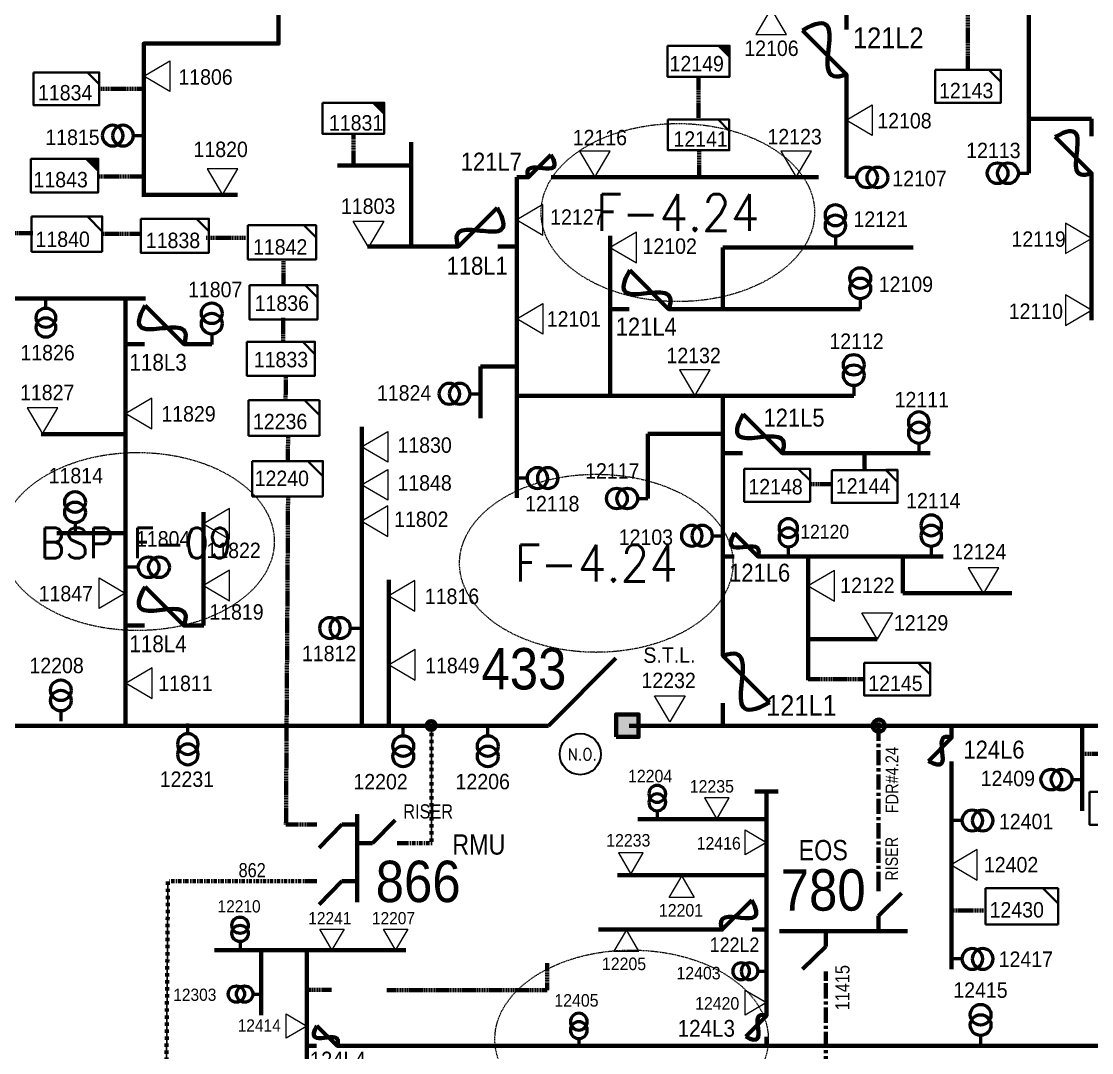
# Model space of a CAD drawing. Header units: metres. Extents: x 65984 to 144644, y -19036 to 23726.
# Drawn here: x 116547.6 to 116806.1, y 20423.1 to 20672.1 of the extents above; entities that cross this region are included whole.
import ezdxf
from ezdxf.enums import TextEntityAlignment as Align

# ---------------------------------------------------------------- set-up
doc = ezdxf.new("R2010")
doc.units = ezdxf.units.M
doc.header["$MEASUREMENT"] = 0
for name, pattern in [('( Center )', [2, 1.25, -0.25, 0.25, -0.25]), ('DGN Style 3', [0.013877, 0, -0.013877]), ('DGN Style 4', [1.6, 0.8, -0.4, 0, -0.4])]:
    doc.linetypes.add(name, pattern=pattern)
doc.layers.get('0').update_dxf_attribs({"color": 95, "lineweight": 40})
for name, color, linetype, lineweight in [('ABS', 7, 'Continuous', 40), ('ABS NUMBER', 112, 'Continuous', 30), ('d_eos', 111, 'Continuous', 40), ('d_eos no', 121, 'Continuous', 40), ('d_fco', 5, 'Continuous', 40), ('d_fco text', 95, 'Continuous', 40), ('d_oh branch', 94, 'Continuous', 40), ('d_switch', 95, 'Continuous', 40), ('d_tf', 1, 'Continuous', 40), ('d_tf no', 6, 'Continuous', 40), ('d_tf_200', 1, 'Continuous', 40), ('d_ug cable', 95, 'Continuous', 40), ('d_ug main line', 95, 'Continuous', 40), ('d_ug tf', 1, 'Continuous', 40), ('d_unit sub', 7, 'Continuous', 40), ('fedr no', 95, 'Continuous', 40), ('Level 37', 7, 'Continuous', 0), ('O H MAIN FEEDER', 4, 'Continuous', 100), ('SW N O', 114, 'Continuous', 30)]:
    doc.layers.add(name, color=color, linetype=linetype, lineweight=lineweight)
doc.styles.add('Style-Arial', font='arial.ttf')
doc.styles.add('Style-ENGINEERING', font='ENGINEERING.shx')
doc.styles.add('Style-msdefault', font='msdefault.shx')
doc.styles.add('Style-STANDARD', font='STANDARD.shx')

# ---------------------------------------------------------------- blocks, each defined once
blk = doc.blocks.new('TFU_6')
at = {"layer": 'd_tf_200', "color": 11, "linetype": 'Continuous', "lineweight": 53}
blk.add_line((0, 10), (0, 0), dxfattribs=at)
at = {"layer": 'd_tf_200', "color": 11, "linetype": 'Continuous', "lineweight": 53, "extrusion": (0, 0, -1)}
for centre in [(0, 30), (0, 20)]:
    blk.add_circle(centre, 10, dxfattribs=at)
blk = doc.blocks.new('TFU_11')
at = {"layer": 'd_tf_200', "color": 251, "linetype": 'Continuous', "lineweight": 53}
blk.add_line((0, 10), (0, 0), dxfattribs=at)
for centre in [(0, 30), (0, 20)]:
    blk.add_circle(centre, 10, dxfattribs=at)
blk = doc.blocks.new('TFU_15')
at = {"layer": 'd_tf_200', "color": 194, "linetype": 'Continuous', "lineweight": 53}
blk.add_line((0, 10), (0, 0), dxfattribs=at)
at = {"layer": 'd_tf_200', "color": 194, "linetype": 'Continuous', "lineweight": 53, "extrusion": (0, 0, -1)}
for centre in [(0, 30), (0, 20)]:
    blk.add_circle(centre, 10, dxfattribs=at)
blk = doc.blocks.new('TFU_18')
at = {"layer": 'd_tf_200', "color": 134, "linetype": 'Continuous', "lineweight": 53}
blk.add_line((0, 10), (0, 0), dxfattribs=at)
for centre in [(0, 30), (0, 20)]:
    blk.add_circle(centre, 10, dxfattribs=at)
blk = doc.blocks.new('TFU_13')
at = {"layer": 'd_tf_200', "color": 234, "linetype": 'Continuous', "lineweight": 53}
blk.add_line((0, 10), (0, 0), dxfattribs=at)
at = {"layer": 'd_tf_200', "color": 234, "linetype": 'Continuous', "lineweight": 53, "extrusion": (0, 0, -1)}
for centre in [(0, 30), (0, 20)]:
    blk.add_circle(centre, 10, dxfattribs=at)
blk = doc.blocks.new('TF_8')
at = {"color": 0, "linetype": 'ByBlock', "lineweight": -2}
blk.add_line((6.3, 4.95), (9.9, 1.35), dxfattribs=at)
blk.add_3dface([(-10.1, 4.95), (9.9, 4.95), (9.9, -5.05), (-10.1, -5.05)], dxfattribs=at)
blk = doc.blocks.new('ABS2_1_1')
at = {"color": 0, "linetype": 'ByBlock', "lineweight": -2, "ltscale": 500}
for q in [(-29900, 43500), (0, 0)]:
    blk.add_line((0, 13600), q, dxfattribs=at)
at = {"color": 0, "linetype": 'ByBlock', "lineweight": -2, "ltscale": 500, "flags": 128}
for points in [[(5000, 43600), (-5000, 43600), (-5000, 53600), (5000, 53600)], [(3791, 49653), (3791, 49653), (3791, 49653)]]:
    blk.add_lwpolyline(points, close=True, dxfattribs=at)
at = {"color": 0, "linetype": 'ByBlock', "lineweight": -2, "ltscale": 500}
for points in [[(5000, 43600), (-5000, 43600), (5000, 53600), (-5000, 53600)], [(3791, 49653), (3791, 49653), (3791, 49653)]]:
    blk.add_solid(points, dxfattribs=at)
blk = doc.blocks.new('*U681')
at = {"layer": 'd_fco', "color": 251, "linetype": 'Continuous', "lineweight": 100}
blk.add_line((-4.6, 4.21), (-10.13, 4.21), dxfattribs=at)
at = {"layer": 'd_fco', "color": 251, "linetype": 'Continuous', "lineweight": 100, "flags": 128}
blk.add_lwpolyline([(13.02, 4.21), (7.07, 4.21), (-4.4, -7.26)], dxfattribs=at)
at = {"layer": 'd_fco', "color": 251, "linetype": 'Continuous', "lineweight": 100}
blk.add_open_spline([(-4.4, -7.26), (-13, 7.69), (11.58, -7.67), (7.07, 4.21)], degree=3, dxfattribs=at)
blk = doc.blocks.new('*U690')
at = {"layer": 'd_eos', "color": 7, "linetype": 'Continuous', "lineweight": 211, "ltscale": 0.54966}
for p, q in [((8.43, 12.09), (8.43, 14.91)), ((8.43, 4.64), (15.43, 11.44)), ((8.43, 0), (8.43, 4.64)), ((22.32, -0.01), (-16.15, 0)), ((-7.43, 0), (-7.43, -4.65)), ((-7.43, -4.65), (-14.43, -11.45)), ((-7.43, -12.1), (-7.43, -14.92))]:
    blk.add_line(p, q, dxfattribs=at)
blk = doc.blocks.new('*U691')
at = {"layer": 'd_unit sub', "color": 134, "linetype": 'Continuous', "lineweight": 40}
for p, q in [((-9.2, 4.61), (9.19, 4.61)), ((-9.2, -4.58), (-9.2, 4.61)), ((9.19, 0.73), (5.31, 4.61)), ((5.97, 4.61), (9.19, 4.61)), ((9.19, 4.61), (9.19, 1.4)), ((9.19, 4.61), (9.19, -4.58)), ((9.19, -4.58), (-9.2, -4.58))]:
    blk.add_line(p, q, dxfattribs=at)
blk = doc.blocks.new('*U694')
at = {"layer": 'd_fco', "color": 194, "linetype": 'Continuous', "lineweight": 100}
blk.add_line((-4.6, 4.21), (-10.13, 4.21), dxfattribs=at)
at = {"layer": 'd_fco', "color": 194, "linetype": 'Continuous', "lineweight": 100, "flags": 128}
blk.add_lwpolyline([(13.02, 4.21), (7.07, 4.21), (-4.4, -7.26)], dxfattribs=at)
at = {"layer": 'd_fco', "color": 194, "linetype": 'Continuous', "lineweight": 100}
blk.add_open_spline([(-4.4, -7.26), (-13, 7.69), (11.58, -7.67), (7.07, 4.21)], degree=3, dxfattribs=at)
blk = doc.blocks.new('FUSE01')
at = {"color": 0, "linetype": 'ByBlock', "lineweight": -2}
blk.add_line((0, -17.15), (0, -22.55), dxfattribs=at)
at = {"color": 0, "linetype": 'ByBlock', "lineweight": -2, "flags": 128}
blk.add_lwpolyline([(0, 0.05), (0, -5.75), (-11.2, -16.95)], dxfattribs=at)
at = {"color": 0, "linetype": 'ByBlock', "lineweight": -2}
blk.add_open_spline([(-11.2, -16.95), (3.4, -25.35), (-11.6, -1.35), (0, -5.75)], degree=3, dxfattribs=at)
blk = doc.blocks.new('*U700')
at = {"layer": 'd_unit sub', "color": 194, "linetype": 'Continuous', "lineweight": 40}
for p, q in [((-9.2, 4.61), (9.19, 4.61)), ((-9.2, -4.58), (-9.2, 4.61)), ((9.19, 0.73), (5.31, 4.61)), ((5.97, 4.61), (9.19, 4.61)), ((9.19, 4.61), (9.19, 1.4)), ((9.19, 4.61), (9.19, -4.58)), ((9.19, -4.58), (-9.2, -4.58))]:
    blk.add_line(p, q, dxfattribs=at)
blk = doc.blocks.new('*U892')
at = {"layer": 'SW N O', "color": 3}
blk.add_circle((0, 0.01), 16.84, dxfattribs=at)
at = {"layer": 'SW N O', "color": 3, "style": 'Style-STANDARD'}
blk.add_text('N.O.', height=9.6, dxfattribs=at).set_placement((1.68, -0.17), align=Align.MIDDLE_CENTER)
blk = doc.blocks.new('exist.us-1000kva')
at = {"color": 0, "linetype": 'ByBlock', "lineweight": -2, "flags": 128}
blk.add_lwpolyline([(39.99, 12.92), (32.8, 20), (40, 20)], close=True, dxfattribs=at)
at = {"color": 0, "linetype": 'ByBlock', "lineweight": -2, "extrusion": (0, 0, -1)}
blk.add_solid([(-39.99, 12.92), (-32.8, 20), (-40, 20)], dxfattribs=at)
at = {"color": 0, "linetype": 'ByBlock', "lineweight": -2, "xscale": 2, "yscale": 2}
blk.add_blockref('TF_8', (20.2, 10.1), dxfattribs=at)
blk = doc.blocks.new('TRA1_50')
at = {"layer": 'd_tf', "color": 194, "linetype": 'Continuous', "lineweight": 0, "ltscale": 0.000372147, "flags": 128}
blk.add_lwpolyline([(10, -16.98), (0, 0.02), (-10, -16.98)], close=True, dxfattribs=at)
blk = doc.blocks.new('TRA1_49')
at = {"layer": 'd_tf', "color": 194, "linetype": 'Continuous', "lineweight": 0, "ltscale": 0.000372147, "xscale": 1.000046566207833, "yscale": 1.000046566207833, "zscale": 1.000046566207833, "rotation": 180}
blk.add_blockref('TRA1_50', (0, 0), dxfattribs=at)
blk = doc.blocks.new('TRA1_44')
at = {"layer": 'd_tf', "color": 134, "linetype": 'Continuous', "lineweight": 0, "ltscale": 0.000372147, "flags": 128}
blk.add_lwpolyline([(10, -16.98), (0, 0.02), (-10, -16.98)], close=True, dxfattribs=at)
blk = doc.blocks.new('TRA1_43')
at = {"layer": 'd_tf', "color": 134, "linetype": 'Continuous', "lineweight": 0, "ltscale": 0.000372147, "xscale": 1.000046566207833, "yscale": 1.000046566207833, "zscale": 1.000046566207833, "rotation": 180}
blk.add_blockref('TRA1_44', (0, 0), dxfattribs=at)
blk = doc.blocks.new('TRA1_42')
at = {"layer": 'd_tf', "color": 134, "linetype": 'Continuous', "lineweight": 0, "ltscale": 0.000371982, "flags": 128}
blk.add_lwpolyline([(10, -17.02), (0, -0.02), (-10, -17.02)], close=True, dxfattribs=at)
blk = doc.blocks.new('TRA1_41')
at = {"layer": 'd_tf', "color": 134, "linetype": 'Continuous', "lineweight": 0, "ltscale": 0.000371982, "xscale": 1.000046566207834, "yscale": 1.000046566207834, "zscale": 1.000046566207834, "rotation": 180}
blk.add_blockref('TRA1_42', (0, 0), dxfattribs=at)
blk = doc.blocks.new('TRA1_52')
at = {"layer": 'd_tf', "color": 194, "linetype": 'Continuous', "lineweight": 0, "ltscale": 0.000371982, "extrusion": (0, 0, -1), "flags": 128}
blk.add_lwpolyline([(-10, -17.02), (0, -0.02), (10, -17.02)], close=True, dxfattribs=at)
blk = doc.blocks.new('TRA1_51')
at = {"layer": 'd_tf', "color": 194, "linetype": 'Continuous', "lineweight": 0, "ltscale": 0.000371982, "xscale": 1.000046566207834, "yscale": 1.000046566207834, "zscale": 1.000046566207834, "rotation": 180}
blk.add_blockref('TRA1_52', (0, 0), dxfattribs=at)
blk = doc.blocks.new('TRA1_62')
at = {"layer": 'd_tf', "color": 251, "linetype": 'Continuous', "lineweight": 0, "ltscale": 0.000371982, "flags": 128}
blk.add_lwpolyline([(10, -17.02), (0, -0.02), (-10, -17.02)], close=True, dxfattribs=at)
blk = doc.blocks.new('TRA1_61')
at = {"layer": 'd_tf', "color": 251, "linetype": 'Continuous', "lineweight": 0, "ltscale": 0.000371982, "xscale": 1.000046566207834, "yscale": 1.000046566207834, "zscale": 1.000046566207834, "rotation": 180}
blk.add_blockref('TRA1_62', (0, 0), dxfattribs=at)
blk = doc.blocks.new('TRA1_64')
at = {"layer": 'd_tf', "color": 251, "linetype": 'Continuous', "lineweight": 0, "ltscale": 0.000372147, "flags": 128}
blk.add_lwpolyline([(9.98, -16.98), (-0.02, 0.02), (-10.02, -16.98)], close=True, dxfattribs=at)
blk = doc.blocks.new('TRA1_63')
at = {"layer": 'd_tf', "color": 251, "linetype": 'Continuous', "lineweight": 0, "ltscale": 0.000372147, "xscale": 1.000046566207833, "yscale": 1.000046566207833, "zscale": 1.000046566207833, "rotation": 180}
blk.add_blockref('TRA1_64', (0, 0), dxfattribs=at)
blk = doc.blocks.new('*U1560')
at = {"layer": 'd_unit sub', "color": 194, "linetype": 'Continuous', "lineweight": 40, "flags": 128}
blk.add_lwpolyline([(5.07, 3.99), (7.93, 3.99), (7.93, 1.13)], close=True, dxfattribs=at)
at = {"layer": 'd_unit sub', "color": 194, "linetype": 'Continuous', "lineweight": 40, "xscale": 0.7946313405145355, "yscale": 0.7946313405145355, "zscale": 0.3973156702572678, "rotation": 359.9999999999999}
blk.add_blockref('TF_8', (0.07, 0.05), dxfattribs=at)
blk = doc.blocks.new('TRA1_672')
at = {"layer": 'd_tf', "color": 11, "linetype": 'Continuous', "lineweight": 0, "ltscale": 0.000325674, "flags": 128}
blk.add_lwpolyline([(10.06, -16.98), (0.06, 0.02), (-9.94, -16.98)], close=True, dxfattribs=at)
blk = doc.blocks.new('TRA1_671')
at = {"layer": 'd_tf', "color": 11, "linetype": 'Continuous', "lineweight": 0, "ltscale": 0.000325674, "xscale": 1.000046566207833, "yscale": 1.000046566207833, "zscale": 1.000046566207833, "rotation": 180}
blk.add_blockref('TRA1_672', (0, 0), dxfattribs=at)
blk = doc.blocks.new('TRA1_674')
at = {"layer": 'd_tf', "color": 11, "linetype": 'Continuous', "lineweight": 0, "ltscale": 0.000320765, "extrusion": (0, 0, -1), "flags": 128}
blk.add_lwpolyline([(-9.98, -16.98), (0.02, 0.02), (10.02, -16.98)], close=True, dxfattribs=at)
blk = doc.blocks.new('TRA1_673')
at = {"layer": 'd_tf', "color": 11, "linetype": 'Continuous', "lineweight": 0, "ltscale": 0.000320765, "xscale": 1.000046566207833, "yscale": 1.000046566207833, "zscale": 1.000046566207833, "rotation": 180}
blk.add_blockref('TRA1_674', (0, 0), dxfattribs=at)
blk = doc.blocks.new('TRA1_676')
at = {"layer": 'd_tf', "color": 11, "linetype": 'Continuous', "lineweight": 0, "ltscale": 0.000320765, "extrusion": (0, 0, -1), "flags": 128}
blk.add_lwpolyline([(-10, -16.98), (0, 0.02), (10, -16.98)], close=True, dxfattribs=at)
blk = doc.blocks.new('TRA1_675')
at = {"layer": 'd_tf', "color": 11, "linetype": 'Continuous', "lineweight": 0, "ltscale": 0.000320765, "xscale": 1.000046566207833, "yscale": 1.000046566207833, "zscale": 1.000046566207833, "rotation": 180}
blk.add_blockref('TRA1_676', (0, 0), dxfattribs=at)
blk = doc.blocks.new('*U2374')
at = {"layer": 'd_unit sub', "color": 134, "linetype": 'Continuous', "lineweight": 40}
for p, q in [((-9.2, 4.59), (9.19, 4.59)), ((-9.2, -4.6), (-9.2, 4.59)), ((9.19, 0.71), (5.31, 4.59)), ((5.97, 4.59), (9.19, 4.59)), ((9.19, 4.59), (9.19, 1.38)), ((9.19, 4.59), (9.19, -4.6)), ((9.19, -4.6), (-9.2, -4.6))]:
    blk.add_line(p, q, dxfattribs=at)
at = {"layer": 'd_unit sub', "color": 134, "linetype": 'Continuous', "lineweight": 40, "flags": 128}
blk.add_lwpolyline([(9.19, 0.71), (9.19, 4.59), (5.31, 4.59)], close=True, dxfattribs=at)

msp = doc.modelspace()

# ---------------------------------------------------------------- linework, layer by layer
at = {"layer": 'd_eos', "color": 7, "linetype": 'Continuous', "lineweight": 211, "ltscale": 0.54966}
for p, q in [((116628.7, 20459.38), (116628.7, 20480.61)), ((116619, 20478.12), (116616.74, 20478.12)), ((116624.97, 20478.12), (116619.52, 20472.5)), ((116628.7, 20478.12), (116624.97, 20478.12)), ((116632.42, 20473.62), (116637.87, 20479.23)), ((116628.7, 20473.62), (116632.42, 20473.62)), ((116638.39, 20473.62), (116640.65, 20473.62)), ((116619, 20464.43), (116616.74, 20464.43)), ((116624.97, 20464.43), (116619.52, 20458.82)), ((116628.7, 20464.43), (116624.97, 20464.43))]:
    msp.add_line(p, q, dxfattribs=at)
at = {"layer": 'd_oh branch', "color": 251, "linetype": 'Continuous', "lineweight": 100}
for p, q in [((116790.89, 20675.28), (116790.89, 20635.42)), ((116746.87, 20634.39), (116746.87, 20657.12)), ((116790.89, 20648.56), (116806.07, 20648.56)), ((116806.07, 20632.33), (116806.07, 20599.94)), ((116576.69, 20630.18), (116599.81, 20630.18))]:
    msp.add_line(p, q, dxfattribs=at)
at = {"layer": 'd_oh branch', "color": 194, "linetype": 'Continuous', "lineweight": 100}
for p, q in [((116641.74, 20642.95), (116641.74, 20617.72)), ((116641.74, 20637.28), (116623.99, 20637.28)), ((116667.26, 20557.06), (116667.26, 20634.44)), ((116740.15, 20634.44), (116678.01, 20634.44)), ((116689.84, 20581.64), (116689.84, 20620.27)), ((116649.12, 20617.72), (116631.22, 20617.72)), ((116717.03, 20602.6), (116717.03, 20617.46)), ((116717.03, 20617.46), (116763.03, 20617.46)), ((116707.46, 20602.6), (116750.21, 20602.6)), ((116667.26, 20588.72), (116658.47, 20588.72)), ((116658.47, 20588.72), (116658.47, 20576.26)), ((116748.65, 20581.64), (116667.26, 20581.64)), ((116717.03, 20581.64), (116717.03, 20521.45)), ((116698.93, 20572.52), (116698.93, 20556.87)), ((116717.03, 20572.52), (116698.93, 20572.52)), ((116735.82, 20567.83), (116767.11, 20567.83)), ((116726.9, 20542.87), (116770.25, 20542.87)), ((116737.66, 20542.87), (116737.66, 20513)), ((116760.49, 20542.87), (116760.49, 20534)), ((116760.49, 20534), (116786.83, 20534)), ((116737.66, 20522.93), (116754.28, 20522.93)), ((116803.82, 20502), (116803.82, 20481.45)), ((116772.28, 20492.57), (116772.28, 20443.23))]:
    msp.add_line(p, q, dxfattribs=at)
at = {"layer": 'd_oh branch', "color": 134, "linetype": 'Continuous', "lineweight": 100}
for p, q in [((116577.61, 20605.2), (116545.82, 20605.2)), ((116572.8, 20605.2), (116572.8, 20502)), ((116593.6, 20594.14), (116590.97, 20594.14)), ((116629.8, 20574.17), (116629.8, 20501.9)), ((116552.37, 20572.38), (116572.8, 20572.38)), ((116591.62, 20553.59), (116591.62, 20526.16)), ((116556.17, 20548.52), (116572.8, 20548.52)), ((116636.32, 20537.25), (116636.32, 20502.12)), ((116591.71, 20526.16), (116586.85, 20526.16))]:
    msp.add_line(p, q, dxfattribs=at)
at = {"layer": 'd_oh branch', "color": 11, "linetype": 'Continuous', "lineweight": 100}
for p, q in [((116730.37, 20486.11), (116724.73, 20486.11)), ((116727.55, 20486.11), (116727.55, 20433.28)), ((116727.55, 20479.44), (116696.46, 20479.44)), ((116727.55, 20465.91), (116691.61, 20465.91)), ((116713.46, 20452.78), (116686.99, 20452.78)), ((116640.49, 20447.84), (116594.28, 20447.84)), ((116605.5, 20447.84), (116605.5, 20432.14)), ((116616.57, 20447.84), (116616.57, 20373.67)), ((116841.07, 20424.71), (116626.35, 20424.71))]:
    msp.add_line(p, q, dxfattribs=at)
at = {"layer": 'd_oh branch', "color": 251, "linetype": 'Continuous', "lineweight": 100, "flags": 128}
msp.add_lwpolyline([(116609.73, 20675.28), (116609.73, 20666.7), (116577.16, 20666.7), (116577.16, 20630.18)], dxfattribs=at)
at = {"layer": 'd_ug cable', "color": 251, "linetype": 'DGN Style 3', "lineweight": 100}
msp.add_line((116776.2, 20675.28), (116776.2, 20660.35), dxfattribs=at)
at = {"layer": 'd_ug cable', "color": 194, "linetype": 'DGN Style 3', "lineweight": 100}
for p, q in [((116711.17, 20648.35), (116711.17, 20658.7)), ((116711.29, 20640.96), (116711.29, 20634.44)), ((116751.25, 20567.85), (116751.28, 20563.75)), ((116737.93, 20560.32), (116743.19, 20560.32)), ((116751.17, 20513.24), (116737.66, 20513.24)), ((116780.04, 20457.4), (116772.28, 20457.4))]:
    msp.add_line(p, q, dxfattribs=at)
at = {"layer": 'd_ug cable', "color": 134, "linetype": 'DGN Style 3', "lineweight": 100}
for p, q in [((116550.38, 20620.93), (116531.79, 20621.09)), ((116566.85, 20620.8), (116576.44, 20620.8)), ((116592.22, 20619.81), (116601.81, 20619.81)), ((116610.91, 20608.7), (116610.95, 20614.61)), ((116610.8, 20594.63), (116610.85, 20600.54)), ((116611.43, 20580.38), (116611.48, 20586.29)), ((116611.98, 20565.88), (116612.02, 20571.79)), ((116611.98, 20565.88), (116612.02, 20571.79)), ((116611.52, 20478.11), (116612.02, 20557.53)), ((116611.52, 20478.12), (116618.58, 20478.12))]:
    msp.add_line(p, q, dxfattribs=at)
at = {"layer": 'd_ug cable', "color": 11, "linetype": 'DGN Style 3', "lineweight": 100}
msp.add_line((116622.52, 20438.2), (116616.57, 20438.2), dxfattribs=at)
at = {"layer": 'd_ug cable', "color": 251, "linetype": 'DGN Style 3', "lineweight": 100, "flags": 128}
for points in [[(116577.16, 20655.79), (116566.44, 20655.79)], [(116566.17, 20634.63), (116576.67, 20634.63)]]:
    msp.add_lwpolyline(points, dxfattribs=at)
at = {"layer": 'd_ug cable', "color": 194, "linetype": 'DGN Style 3', "lineweight": 100, "flags": 128}
for points in [[(116627.79, 20637.28), (116627.79, 20644.98)], [(116803.82, 20495.21), (116812.99, 20495.21), (116812.99, 20486.05)]]:
    msp.add_lwpolyline(points, dxfattribs=at)
at = {"layer": 'd_ug cable', "color": 11, "linetype": 'DGN Style 3', "lineweight": 100, "flags": 128}
for points in [[(116674.57, 20438.17), (116674.57, 20444.66)], [(116674.57, 20438.17), (116635.78, 20438.17)]]:
    msp.add_lwpolyline(points, dxfattribs=at)
at = {"layer": 'd_ug main line', "color": 194, "linetype": '( Center )', "lineweight": 158, "ltscale": 2.94}
msp.add_line((116754.6, 20502), (116754.6, 20464.33), dxfattribs=at)
at = {"layer": 'd_ug main line', "color": 194, "linetype": '( Center )', "lineweight": 158, "ltscale": 2.938459, "flags": 128}
msp.add_lwpolyline([(116741.88, 20439.81), (116741.88, 20290.13), (116169.64, 20290.13)], dxfattribs=at)
at = {"layer": 'd_ug tf', "color": 134, "linetype": 'DGN Style 4', "lineweight": 140, "flags": 128}
for points in [[(116646.69, 20502), (116646.69, 20473.62), (116640.65, 20473.62)], [(116616.91, 20464.43), (116583.02, 20464.46), (116582.49, 20399.65)]]:
    msp.add_lwpolyline(points, dxfattribs=at)
at = {"layer": 'fedr no', "color": 82, "linetype": 'DGN Style 3', "lineweight": 13, "true_color": 0x1dc70e}
for centre in [(116706.16, 20625.91), (116575.67, 20546.48), (116686.46, 20541.22), (116694.99, 20426.32)]:
    msp.add_ellipse(centre, major_axis=(33.02, 0), ratio=0.651175, dxfattribs=at)
at = {"layer": 'O H MAIN FEEDER', "color": 134, "lineweight": 211, "ltscale": 0.488306}
for p, q in [((116575.29, 20502), (116468.48, 20502)), ((116503.57, 20502), (116670.25, 20502))]:
    msp.add_line(p, q, dxfattribs=at)
at = {"layer": 'O H MAIN FEEDER', "color": 194, "lineweight": 211, "ltscale": 0.488306}
msp.add_line((116694.42, 20502), (116839.13, 20502), dxfattribs=at)
at = {"layer": 'O H MAIN FEEDER', "color": 134, "lineweight": 211, "ltscale": 0.488306}
msp.add_circle((116646.59, 20502.05), 1.07, dxfattribs=at)
at = {"layer": 'O H MAIN FEEDER', "color": 194, "lineweight": 211, "ltscale": 0.488306}
for centre, radius in [((116754.67, 20502), 1.47), ((116754.6, 20502), 0.36)]:
    msp.add_circle(centre, radius, dxfattribs=at)

# ---------------------------------------------------------------- block references
at = {"layer": 'ABS', "color": 7, "linetype": 'Continuous', "lineweight": 211, "ltscale": 0.812883, "xscale": 0.0005446322480400587, "yscale": 0.0005446322480400587, "zscale": 0.000360672857092237, "rotation": 269.9999999999997}
msp.add_blockref('ABS2_1_1', (116667.48, 20502), dxfattribs=at)
at = {"layer": 'd_eos', "color": 7, "linetype": 'Continuous', "lineweight": 211, "ltscale": 0.54966, "xscale": 0.8016137873469972, "yscale": 0.8016137873469972, "zscale": 0.8016137873469972, "rotation": 179.9999999999999}
msp.add_blockref('*U690', (116748.64, 20452.37), dxfattribs=at)
at = {"layer": 'd_fco', "color": 251, "linetype": 'Continuous', "lineweight": 100, "rotation": 270.0000000006001}
for p, xscale, yscale, zscale in [((116742.96, 20665.84), 0.9267218612652155, 0.9267218612652155, 0.9267218612652155), ((116802.85, 20640.82), 0.7639097078873723, 0.7639097078873723, 0.7639097078873723)]:
    msp.add_blockref('*U681', p, dxfattribs=dict(at, xscale=xscale, yscale=yscale, zscale=zscale))
at = {"layer": 'd_fco', "color": 194, "linetype": 'Continuous', "lineweight": 100}
for name, p, xscale, yscale, zscale, rotation in [('FUSE01', (116667.28, 20634.44), 0.4852802354894141, -0.4852802354894141, 0.4182270213234398, 270), ('FUSE01', (116648.36, 20617.72), 0.8364540426468796, -0.8364540426468796, 0.4182270213234398, 270), ('FUSE01', (116708.73, 20602.6), 0.8364540426468796, 0.8364540426468796, 0.4182270213234398, 270), ('FUSE01', (116736.13, 20567.84), 0.8364540426468796, 0.8364540426468796, 0.4182270213234398, 270), ('FUSE01', (116728.34, 20542.87), 0.5018724255882054, 0.5018724255882054, 0.4182270213234398, 270), ('*U694', (116721.17, 20511.95), 0.98, 0.98, 0.98, 89.99999999822472)]:
    msp.add_blockref(name, p, dxfattribs=dict(at, xscale=xscale, yscale=yscale, zscale=zscale, rotation=rotation))
at = {"layer": 'd_fco', "color": 134, "linetype": 'Continuous', "lineweight": 100, "xscale": 0.8364540426468796, "yscale": 0.8364540426468796, "zscale": 0.4182270213234398, "rotation": 270.0000000000001}
for p in [(116591.67, 20594.14), (116591.66, 20526.16)]:
    msp.add_blockref('FUSE01', p, dxfattribs=at)
at = {"layer": 'd_fco', "color": 194, "linetype": 'Continuous', "lineweight": 100, "xscale": 0.5018724255887487, "yscale": 0.5018724255887487, "zscale": 0.4182270213234398}
msp.add_blockref('FUSE01', (116772.28, 20501.98), dxfattribs=at)
at = {"layer": 'd_fco', "color": 11, "linetype": 'Continuous', "lineweight": 100, "zscale": 0.4182270213234398}
for p, xscale, yscale, rotation in [((116713.21, 20452.78), 0.636161926933639, -0.6361619269336389, 270), ((116727.55, 20434.49), 0.444464187659028, 0.444464187659028, 359.9998128253946), ((116626.35, 20424.71), 0.4336440027577203, 0.4336440027577203, 269.9998128253947)]:
    msp.add_blockref('FUSE01', p, dxfattribs=dict(at, xscale=xscale, yscale=yscale, rotation=rotation))
at = {"layer": 'd_tf', "color": 251, "linetype": 'Continuous', "lineweight": 0, "ltscale": 0.000372147, "xscale": 0.37, "yscale": 0.37, "zscale": 0.37}
for p, rotation in [((116728.73, 20675.22), 180), ((116596.21, 20630.19), 359.9999999999999)]:
    msp.add_blockref('TRA1_63', p, dxfattribs=dict(at, rotation=rotation))
at = {"layer": 'd_tf', "color": 251, "linetype": 'Continuous', "lineweight": 0, "ltscale": 0.000372147, "extrusion": (0, 0, -1), "xscale": 0.37, "yscale": 0.37, "zscale": 0.37, "rotation": 90}
msp.add_blockref('TRA1_63', (-116577.17, 20658.81), dxfattribs=at)
at = {"layer": 'd_tf', "color": 251, "linetype": 'Continuous', "lineweight": 0, "ltscale": 0.000371982, "extrusion": (0, 0, -1), "xscale": 0.3699999999999999, "yscale": 0.3699999999999999, "zscale": 0.3699999999999999, "rotation": 90.00000000085721}
msp.add_blockref('TRA1_61', (-116746.83, 20648.2), dxfattribs=at)
at = {"layer": 'd_tf', "color": 194, "linetype": 'Continuous', "lineweight": 0, "ltscale": 0.000372147, "xscale": 0.37, "yscale": 0.37, "zscale": 0.37}
for p, rotation in [((116686.11, 20634.44), 359.9999999999999), ((116734.7, 20634.45), 359.9999999999999), ((116667.27, 20624.18), 269.9999999999999), ((116689.85, 20617.47), 269.9999999999999), ((116710.23, 20581.65), 359.9999999999999), ((116779.94, 20533.82), 359.9999999999999), ((116737.67, 20535.78), 269.9999999999999), ((116772.2, 20468.38), 269.9999999999999)]:
    msp.add_blockref('TRA1_49', p, dxfattribs=dict(at, rotation=rotation))
at = {"layer": 'd_tf', "color": 194, "linetype": 'Continuous', "lineweight": 0, "ltscale": 0.000372147, "extrusion": (0, 0, -1), "xscale": 0.37, "yscale": 0.37, "zscale": 0.37, "rotation": 359.9999999999999}
for p in [(-116631.48, 20617.59), (-116754.29, 20522.94)]:
    msp.add_blockref('TRA1_49', p, dxfattribs=at)
at = {"layer": 'd_tf', "color": 251, "linetype": 'Continuous', "lineweight": 0, "ltscale": 0.000371982, "xscale": 0.3699999999999999, "yscale": 0.3699999999999999, "zscale": 0.3699999999999999, "rotation": 89.99999999999997}
for p in [(116806.08, 20619.69), (116806.08, 20602.34)]:
    msp.add_blockref('TRA1_61', p, dxfattribs=at)
at = {"layer": 'd_tf', "color": 194, "linetype": 'Continuous', "lineweight": 0, "ltscale": 0.000371982, "extrusion": (0, 0, -1), "xscale": 0.3699999999999999, "yscale": 0.3699999999999999, "zscale": 0.3699999999999999, "rotation": 89.99999999981377}
msp.add_blockref('TRA1_51', (-116667.25, 20600.28), dxfattribs=at)
at = {"layer": 'd_tf', "color": 134, "linetype": 'Continuous', "lineweight": 0, "ltscale": 0.000372147, "xscale": 0.37, "yscale": 0.37, "zscale": 0.37}
for p, rotation in [((116572.81, 20577.39), 269.9999999999999), ((116552.75, 20572.46), 359.9999999999999), ((116591.62, 20550.74), 269.9999999999999), ((116629.81, 20551.37), 269.9999999999999), ((116591.62, 20535.87), 269.9999999999999), ((116636.33, 20533.4), 269.9999999999999), ((116636.41, 20516.68), 269.9999999999999), ((116572.93, 20512.3), 269.9999999999999)]:
    msp.add_blockref('TRA1_43', p, dxfattribs=dict(at, rotation=rotation))
at = {"layer": 'd_tf', "color": 134, "linetype": 'Continuous', "lineweight": 0, "ltscale": 0.000371982, "extrusion": (0, 0, -1), "xscale": 0.3699999999999999, "yscale": 0.3699999999999999, "zscale": 0.3699999999999999, "rotation": 89.99999999999997}
for p in [(-116629.79, 20569.31), (-116629.79, 20560.18)]:
    msp.add_blockref('TRA1_41', p, dxfattribs=at)
at = {"layer": 'd_tf', "color": 134, "linetype": 'Continuous', "lineweight": 0, "ltscale": 0.000372147, "extrusion": (0, 0, -1), "xscale": 0.37, "yscale": 0.37, "zscale": 0.37, "rotation": 269.9999999999999}
msp.add_blockref('TRA1_43', (-116572.68, 20533.98), dxfattribs=at)
at = {"layer": 'd_tf', "color": 194, "linetype": 'Continuous', "lineweight": 0, "ltscale": 0.000372147, "extrusion": (0, 0, -1), "xscale": 0.37, "yscale": 0.37, "zscale": 0.37}
msp.add_blockref('TRA1_49', (-116704.23, 20502.96), dxfattribs=at)
at = {"layer": 'd_tf', "color": 11, "linetype": 'Continuous', "lineweight": 0, "ltscale": 0.000325674, "xscale": 0.3006926395778894, "yscale": 0.3006926395778894, "zscale": 0.3006926395778894}
for p, rotation in [((116715.59, 20479.44), 359.9999999999999), ((116694.82, 20466.16), 359.9999999999999), ((116693.7, 20452.7), 180)]:
    msp.add_blockref('TRA1_671', p, dxfattribs=dict(at, rotation=rotation))
at = {"layer": 'd_tf', "color": 11, "linetype": 'Continuous', "lineweight": 0, "ltscale": 0.000325674, "extrusion": (0, 0, -1), "xscale": 0.3006926395778894, "yscale": 0.3006926395778894, "zscale": 0.3006926395778894}
for p, rotation in [((-116727.54, 20473.82), 269.9999999999999), ((-116707.12, 20465.66), 180), ((-116727.54, 20435.11), 269.9999999999999)]:
    msp.add_blockref('TRA1_671', p, dxfattribs=dict(at, rotation=rotation))
at = {"layer": 'd_tf', "color": 11, "linetype": 'Continuous', "lineweight": 0, "ltscale": 0.000320765, "extrusion": (0, 0, -1)}
for name, p, xscale, yscale, zscale, rotation in [('TRA1_673', (-116622.63, 20447.85), 0.2933724773487763, 0.2933724773487763, 0.2933724773487763, 359.9999999999999), ('TRA1_673', (-116638.01, 20447.85), 0.2933724773487763, 0.2933724773487763, 0.2933724773487763, 359.9999999999999), ('TRA1_675', (-116616.52, 20429.46), 0.2933724773487764, 0.2933724773487764, 0.2933724773487764, 269.9999999999999)]:
    msp.add_blockref(name, p, dxfattribs=dict(at, xscale=xscale, yscale=yscale, zscale=zscale, rotation=rotation))
at = {"layer": 'd_tf_200', "color": 251, "linetype": 'Continuous', "lineweight": 53, "extrusion": (0, 0, -1), "xscale": 0.25, "yscale": 0.25, "zscale": 0.25, "rotation": 269.9999999999999}
msp.add_blockref('TFU_11', (-116577.16, 20644.49), dxfattribs=at)
at = {"layer": 'd_tf_200', "color": 251, "linetype": 'Continuous', "lineweight": 53, "xscale": 0.25, "yscale": 0.25, "zscale": 0.25}
for p, rotation in [((116746.87, 20634.39), 269.9999999999998), ((116790.89, 20635.42), 89.99999999999984)]:
    msp.add_blockref('TFU_11', p, dxfattribs=dict(at, rotation=rotation))
at = {"layer": 'd_tf_200', "color": 194, "linetype": 'Continuous', "lineweight": 53}
for p, xscale, yscale, zscale, rotation in [((116744.21, 20617.77), 0.25, 0.25, 0.25, 359.9999999999999), ((116658.47, 20582.15), 0.25, 0.25, 0.25, 89.99999999999984), ((116764.35, 20567.76), 0.25, 0.25, 0.25, 359.9999999999998), ((116667.24, 20561.79), 0.25, 0.25, 0.25, 269.9999999999998), ((116717.03, 20547.87), 0.25, 0.25, 0.25, 89.99999999999984), ((116732.84, 20542.97), 0.225, 0.225, 0.225, 359.9999999999998), ((116767.35, 20542.87), 0.25, 0.25, 0.25, 359.9999999999998), ((116772.28, 20479.11), 0.25, 0.25, 0.25, 269.9999999999998), ((116772.28, 20445.69), 0.25, 0.25, 0.25, 269.9999999999999)]:
    msp.add_blockref('TFU_15', p, dxfattribs=dict(at, xscale=xscale, yscale=yscale, zscale=zscale, rotation=rotation))
at = {"layer": 'd_tf_200', "color": 194, "linetype": 'Continuous', "lineweight": 53, "extrusion": (0, 0, -1), "xscale": 0.25, "yscale": 0.25, "zscale": 0.25}
for p, rotation in [((-116750.21, 20602.6), 359.9999999999999), ((-116748.65, 20581.64), 359.9999999999999), ((-116698.93, 20556.87), 269.9999999999998), ((-116803.84, 20489), 269.9999999999998)]:
    msp.add_blockref('TFU_15', p, dxfattribs=dict(at, rotation=rotation))
at = {"layer": 'd_tf_200', "color": 134, "linetype": 'Continuous', "lineweight": 53}
for p, xscale, yscale, zscale, rotation in [((116553.53, 20605.21), 0.2348442447847077, 0.2348442447847077, 0.2348442447847077, 179.9999999999999), ((116593.6, 20594.09), 0.25, 0.25, 0.25, 359.9999999999999), ((116560.58, 20548.52), 0.25, 0.25, 0.25, 359.9999999999999), ((116573.35, 20540.27), 0.25, 0.25, 0.25, 269.9999999999999), ((116557.14, 20503.06), 0.25, 0.25, 0.25, 359.9999999999999), ((116639.84, 20502.09), 0.25, 0.25, 0.25, 179.9999999999999), ((116660.26, 20502.09), 0.25, 0.25, 0.25, 179.9999999999999)]:
    msp.add_blockref('TFU_18', p, dxfattribs=dict(at, xscale=xscale, yscale=yscale, zscale=zscale, rotation=rotation))
at = {"layer": 'd_tf_200', "color": 134, "linetype": 'Continuous', "lineweight": 53, "extrusion": (0, 0, -1), "xscale": 0.25, "yscale": 0.25, "zscale": 0.25, "rotation": 269.9999999999999}
msp.add_blockref('TFU_18', (-116629.61, 20525.58), dxfattribs=at)
at = {"layer": 'd_tf_200', "color": 234, "linetype": 'Continuous', "lineweight": 53, "xscale": 0.25, "yscale": 0.25, "zscale": 0.25, "rotation": 179.9999999999999}
msp.add_blockref('TFU_13', (116587.82, 20502.57), dxfattribs=at)
at = {"layer": 'd_tf_200', "color": 11, "linetype": 'Continuous', "lineweight": 53}
for p, xscale, yscale, zscale, rotation in [((116701.19, 20479.44), 0.2031707024174928, 0.2031707024174928, 0.2031707024174928, 359.9999999999999), ((116727.55, 20442.71), 0.2031707024174929, 0.2031707024174929, 0.2031707024174929, 89.99999999999991), ((116682.25, 20424.43), 0.2031707024174928, 0.2031707024174928, 0.2031707024174928, 359.9999999999999)]:
    msp.add_blockref('TFU_6', p, dxfattribs=dict(at, xscale=xscale, yscale=yscale, zscale=zscale, rotation=rotation))
at = {"layer": 'd_tf_200', "color": 11, "linetype": 'Continuous', "lineweight": 53, "extrusion": (0, 0, -1)}
for p, xscale, yscale, zscale, rotation in [((-116600.43, 20447.88), 0.1982246468572813, 0.1982246468572813, 0.1982246468572813, 359.9999999999999), ((-116605.5, 20437.2), 0.1982246468572814, 0.1982246468572814, 0.1982246468572814, 269.9999999999999), ((-116779.28, 20424.71), 0.25, 0.25, 0.25, 359.9999999999999)]:
    msp.add_blockref('TFU_6', p, dxfattribs=dict(at, xscale=xscale, yscale=yscale, zscale=zscale, rotation=rotation))
at = {"layer": 'd_unit sub', "color": 194, "linetype": 'Continuous', "lineweight": 40, "zscale": 0.3973156702572678, "rotation": 359.9999999999999}
for name, p, xscale, yscale in [('exist.us-1000kva', (116703.69, 20658.7), 0.374101563000534, 0.374101563000534), ('exist.us-1000kva', (116620.3, 20644.93), 0.374101563000534, 0.374101563000534), ('TF_8', (116711.24, 20644.69), 0.7388993617635015, 0.7388993617635015)]:
    msp.add_blockref(name, p, dxfattribs=dict(at, xscale=xscale, yscale=yscale))
at = {"layer": 'd_unit sub', "color": 251, "linetype": 'Continuous', "lineweight": 40, "zscale": 0.3973156702572678, "rotation": 359.9999999999999}
for name, p, xscale, yscale in [('TF_8', (116558.57, 20655.83), 0.7946313405145355, 0.7946313405145355), ('TF_8', (116776.29, 20656.41), 0.7946313405145355, 0.7946313405145355), ('exist.us-1000kva', (116549.88, 20630.78), 0.4072137662441292, 0.4072137662441292)]:
    msp.add_blockref(name, p, dxfattribs=dict(at, xscale=xscale, yscale=yscale))
at = {"layer": 'd_unit sub', "color": 134, "linetype": 'Continuous', "lineweight": 40, "xscale": 0.9309999999999999, "yscale": 0.9309999999999999, "zscale": 0.9309999999999999}
for name, p in [('*U2374', (116558.6, 20620.71)), ('*U691', (116611.06, 20576.3)), ('*U2374', (116611.88, 20561.61))]:
    msp.add_blockref(name, p, dxfattribs=at)
at = {"layer": 'd_unit sub', "color": 134, "linetype": 'Continuous', "lineweight": 40, "xscale": 0.8226708670931414, "yscale": 0.8226708670931414, "zscale": 0.3973156702572678, "rotation": 359.9999999999999}
for p in [(116584.75, 20620.35), (116610.64, 20618.77), (116610.99, 20604.28), (116610.38, 20590.65)]:
    msp.add_blockref('TF_8', p, dxfattribs=at)
at = {"layer": 'd_unit sub', "color": 194, "linetype": 'Continuous', "lineweight": 40}
for p in [(116730.15, 20560.06), (116751.3, 20559.76), (116759.13, 20513.22), (116813.56, 20482.06)]:
    msp.add_blockref('*U1560', p, dxfattribs=at)
at = {"layer": 'd_unit sub', "color": 194, "linetype": 'Continuous', "lineweight": 40, "xscale": 0.9569813418919333, "yscale": 0.9569813418919333, "zscale": 0.9569813418919333}
msp.add_blockref('*U700', (116789.24, 20458.37), dxfattribs=at)
at = {"layer": 'SW N O', "color": 3, "xscale": 0.2950694635422144, "yscale": 0.2950694635422144, "zscale": 0.2950694635422144}
msp.add_blockref('*U892', (116682.59, 20495.13), dxfattribs=at)

# ---------------------------------------------------------------- texts
at = {"layer": 'ABS NUMBER', "color": 7, "lineweight": 140, "style": 'Style-Arial', "width": 0.88}
msp.add_text('433', height=10, dxfattribs=at).set_placement((116658.74, 20520.76), align=Align.TOP_LEFT)
at = {"layer": 'd_eos no', "color": 7, "linetype": 'Continuous', "lineweight": 140, "style": 'Style-Arial', "width": 0.88}
for s, p in [('866', (116633.19, 20469.4)), ('780', (116731.01, 20467.34))]:
    msp.add_text(s, height=10, dxfattribs=at).set_placement(p, align=Align.TOP_LEFT)
at = {"layer": 'd_fco text', "color": 251, "linetype": 'Continuous', "lineweight": 80, "style": 'Style-msdefault', "width": 0.916667}
msp.add_text('121L2', height=4.998, dxfattribs=at).set_placement((116748.46, 20670.61), align=Align.TOP_LEFT)
at = {"layer": 'd_fco text', "color": 194, "linetype": 'Continuous', "lineweight": 80, "style": 'Style-msdefault', "width": 0.916667}
for s, height, p in [('121L7', 4.325, (116668.48, 20636.06)), ('118L1', 4.325, (116665.06, 20610.9)), ('121L4', 4.325, (116705.9, 20596.2)), ('121L5', 4.325, (116741.59, 20574.23)), ('121L6', 4.325, (116733.29, 20536.8)), ('121L1', 4.998, (116744.52, 20504.4)), ('124L6', 4.325, (116789.88, 20494.07))]:
    msp.add_text(s, height=height, rotation=0, dxfattribs=at).set_placement(p, align=Align.RIGHT)
at = {"layer": 'd_fco text', "color": 134, "linetype": 'Continuous', "lineweight": 80, "style": 'Style-msdefault', "width": 0.916667}
for s, p in [('118L3', (116573.71, 20591.79)), ('118L4', (116573.7, 20523.81))]:
    msp.add_text(s, height=4.063, dxfattribs=at).set_placement(p, align=Align.TOP_LEFT)
at = {"layer": 'd_fco text', "color": 11, "linetype": 'Continuous', "lineweight": 80, "style": 'Style-msdefault', "width": 0.916667}
msp.add_text('122L2', height=3.515, rotation=0, dxfattribs=at).set_placement((116725.84, 20447.35), align=Align.RIGHT)
for s, height, p in [('124L3', 4.062, (116706.11, 20430.96)), ('124L4', 3.963, (116617.29, 20423.29))]:
    msp.add_text(s, height=height, dxfattribs=at).set_placement(p, align=Align.TOP_LEFT)
at = {"layer": 'd_switch', "color": 194, "linetype": 'Continuous', "lineweight": 30, "width": 0.857143}
for s, height, style, p in [('FDR#4.24', 3.069, 'Style-msdefault', (116756.32, 20480.84)), ('RISER', 3.011, 'Style-ENGINEERING', (116756.29, 20464.59)), ('11415', 3.43, 'Style-ENGINEERING', (116744.18, 20433.28))]:
    msp.add_text(s, height=height, rotation=90, dxfattribs=dict(at, style=style)).set_placement(p, align=Align.TOP_LEFT)
at = {"layer": 'd_switch', "color": 194, "linetype": 'Continuous', "lineweight": 30, "style": 'Style-ENGINEERING', "width": 0.857143}
for s, p in [('RISER', (116639.85, 20483.02)), ('862', (116600.07, 20468.84))]:
    msp.add_text(s, height=3.43, dxfattribs=at).set_placement(p, align=Align.TOP_LEFT)
at = {"layer": 'd_tf no', "color": 251, "linetype": 'Continuous', "lineweight": 40, "style": 'Style-msdefault', "width": 0.947368}
for s, p in [('12106', (116722.21, 20667.45)), ('11834', (116551.63, 20656.71)), ('12143', (116769.24, 20657.24)), ('12108', (116754.33, 20649.96)), ('11815', (116553.4, 20645.96)), ('11820', (116589.19, 20643.04)), ('12113', (116775.8, 20642.78)), ('11843', (116550.54, 20635.73)), ('12107', (116757.96, 20636.01)), ('12119', (116786.73, 20621.37)), ('12110', (116786.06, 20603.95))]:
    msp.add_text(s, height=3.724, dxfattribs=at).set_placement(p, align=Align.TOP_LEFT)
at = {"layer": 'd_tf no', "color": 194, "linetype": 'Continuous', "lineweight": 40, "style": 'Style-msdefault', "width": 0.947368}
for s, height, p in [('12149', 3.724, (116704.15, 20663.73)), ('11831', 3.724, (116621.89, 20649.44)), ('12123', 3.724, (116727.8, 20646.1)), ('12116', 3.724, (116680.76, 20645.89)), ('12141', 3.724, (116705.1, 20645.53)), ('11803', 3.724, (116624.79, 20629.32)), ('12127', 3.724, (116675.32, 20626.69)), ('12121', 3.724, (116748.58, 20626.18)), ('12102', 3.724, (116697.63, 20619.67)), ('12109', 3.724, (116754.67, 20610.46)), ('12132', 3.724, (116703.41, 20593.27)), ('11824', 3.724, (116633.49, 20584.22)), ('12111', 3.724, (116758.51, 20582.6)), ('12148', 3.724, (116723.19, 20561.58)), ('12144', 3.724, (116744.32, 20561.77)), ('12114', 3.724, (116761.29, 20558.21)), ('12118', 3.724, (116669.27, 20557.48)), ('12120', 3.352, (116735.72, 20550.53)), ('12103', 3.724, (116691.88, 20549.39)), ('12124', 3.724, (116772.37, 20545.88)), ('12122', 3.724, (116745.38, 20537.76)), ('12129', 3.724, (116758.35, 20528.7)), ('S.T.L.', 3.724, (116697.84, 20520.91)), ('12232', 3.724, (116697.37, 20514.8)), ('12145', 3.724, (116752.15, 20514.11)), ('12401', 3.724, (116783.71, 20480.74)), ('12402', 3.724, (116780.08, 20470.3)), ('12430', 3.724, (116781.45, 20459.41)), ('12417', 3.724, (116783.64, 20447.48))]:
    msp.add_text(s, height=height, dxfattribs=at).set_placement(p, align=Align.TOP_LEFT)
at = {"layer": 'd_tf no', "color": 251, "linetype": 'Continuous', "lineweight": 40, "style": 'Style-msdefault', "width": 0.947368}
msp.add_text('11806', height=3.724, dxfattribs=at).set_placement((116598.65, 20660.51), align=Align.TOP_RIGHT)
at = {"layer": 'd_tf no', "color": 134, "linetype": 'Continuous', "lineweight": 40, "style": 'Style-msdefault', "width": 0.947368}
for s, p in [('11840', (116551.03, 20621.34)), ('11838', (116577.67, 20621.06)), ('11842', (116603.56, 20619.48)), ('11807', (116587.86, 20609.19)), ('11836', (116603.95, 20605.9)), ('11826', (116547.38, 20593.94)), ('11833', (116603.74, 20592.27)), ('11827', (116547.29, 20584.32)), ('11829', (116581.42, 20579.18)), ('12236', (116603.54, 20577.33)), ('11814', (116554.2, 20564.26)), ('12240', (116603.95, 20563.6)), ('11802', (116637.64, 20553.72)), ('11804', (116575.29, 20548.99)), ('11822', (116592.31, 20546.2)), ('11816', (116645.05, 20535.11)), ('11819', (116593, 20531.33)), ('11812', (116615.37, 20521.31)), ('12208', (116549.56, 20518.41)), ('11849', (116645.13, 20518.4)), ('11811', (116580.69, 20514.09)), ('12202', (116627.8, 20490.35)), ('12206', (116652.48, 20490.38))]:
    msp.add_text(s, height=3.724, dxfattribs=at).set_placement(p, align=Align.TOP_LEFT)
at = {"layer": 'd_tf no', "color": 194, "linetype": 'Continuous', "lineweight": 40, "style": 'Style-msdefault', "width": 0.947368}
for s, p in [('12101', (116687.61, 20602.09)), ('12117', (116696.88, 20565.38)), ('12409', (116792.41, 20491.13))]:
    msp.add_text(s, height=3.724, dxfattribs=at).set_placement(p, align=Align.TOP_RIGHT)
msp.add_text('12112', height=3.724, dxfattribs=at).set_placement((116742.75, 20592.99))
at = {"layer": 'd_tf no', "color": 134, "linetype": 'Continuous', "lineweight": 40, "style": 'Style-msdefault', "width": 0.947368}
for s, p in [('11830', (116651.56, 20571.63)), ('11848', (116651.56, 20562.49)), ('11847', (116564.91, 20535.77))]:
    msp.add_text(s, height=3.724, dxfattribs=at).set_placement(p, align=Align.TOP_RIGHT)
at = {"layer": 'd_tf no', "color": 234, "linetype": 'Continuous', "lineweight": 40, "style": 'Style-msdefault', "width": 0.947368}
msp.add_text('12231', height=3.724, dxfattribs=at).set_placement((116581.03, 20490.95), align=Align.TOP_LEFT)
at = {"layer": 'd_tf no', "color": 11, "linetype": 'Continuous', "lineweight": 40, "style": 'Style-msdefault', "width": 0.947368}
for s, height, p in [('12204', 3.026, (116694.13, 20491.35)), ('12235', 3.026, (116709.04, 20488.87)), ('12233', 3.026, (116688.86, 20475.85)), ('12210', 2.953, (116594.99, 20459.86)), ('12241', 2.953, (116616.9, 20457)), ('12207', 2.953, (116632.28, 20457)), ('12403', 3.026, (116705.83, 20443.77)), ('12303', 2.953, (116584.3, 20438.51)), ('12414', 2.953, (116599.86, 20431.09))]:
    msp.add_text(s, height=height, dxfattribs=at).set_placement(p, align=Align.TOP_LEFT)
for s, p in [('12416', (116721.36, 20475.13)), ('12420', (116720.99, 20436.46))]:
    msp.add_text(s, height=3.026, dxfattribs=at).set_placement(p, align=Align.TOP_RIGHT)
for s, height, p in [('12201', 3.026, (116701.59, 20455.92)), ('12205', 3.026, (116687.83, 20442.98)), ('12415', 3.724, (116772.69, 20436.29)), ('12405', 3.026, (116676.34, 20434.16))]:
    msp.add_text(s, height=height, dxfattribs=at).set_placement(p)
at = {"layer": 'fedr no', "color": 6, "linetype": 'Continuous', "lineweight": 40, "attachment_point": 5, "style": 'Style-STANDARD'}
for s, insert, char_height in [('F-4.24', (116706.16, 20625.91), 8.852), ('BSP F-09', (116575.37, 20546.12), 7.345), ('F-4.24', (116686.46, 20541.22), 8.852)]:
    msp.add_mtext(s, dxfattribs=dict(at, insert=insert, char_height=char_height))
at = {"layer": 'Level 37', "color": 7, "linetype": 'Continuous', "lineweight": 100, "style": 'Style-msdefault', "width": 0.86}
for s, p in [('RMU', (116651.68, 20475.78)), ('EOS', (116735.32, 20474.41))]:
    msp.add_text(s, height=4.9, dxfattribs=at).set_placement(p, align=Align.TOP_LEFT)

doc.saveas('drawing.dxf')
